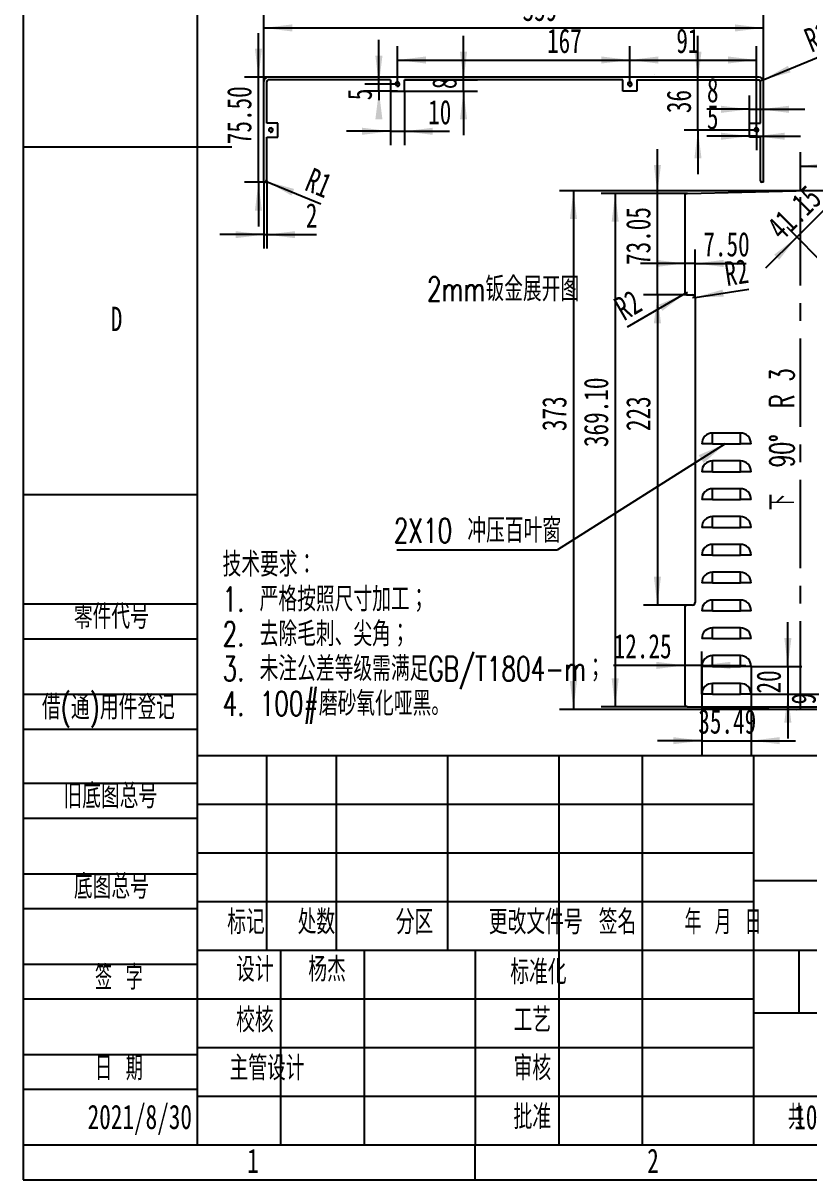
# Model space of a CAD drawing. Header units: millimetres. Extents: x 0 to 210, y 0 to 297.
# Drawn here: x 0 to 113, y 0 to 166.3 of the extents above; entities that cross this region are included whole.
import ezdxf

# ---------------------------------------------------------------- set-up
doc = ezdxf.new("R2010")
doc.units = ezdxf.units.MM
doc.linetypes.add('CENTERX2', pattern=[20.32, 12.7, -2.54, 2.54, -2.54])
doc.layers.add('图框', color=7, linetype='Continuous')
doc.layers.add('图纸格式', color=7, linetype='Continuous')
doc.styles.add('SLDTEXTSTYLE0', font='TXT', dxfattribs={"width": 0.7, "bigfont": 'bigfont'})
doc.styles.add('SLDTEXTSTYLE1', font='TXT', dxfattribs={"width": 0.62, "bigfont": 'bigfont'})
doc.styles.add('SLDTEXTSTYLE3', font='TXT', dxfattribs={"width": 0.6, "bigfont": 'bigfont'})
doc.styles.add('SLDTEXTSTYLE4', font='TXT', dxfattribs={"width": 0.633333, "bigfont": 'bigfont'})
doc.styles.add('SLDTEXTSTYLE5', font='TXT', dxfattribs={"width": 0.7})
doc.styles.add('SLDTEXTSTYLE8', font='TXT', dxfattribs={"width": 0.609091, "bigfont": 'bigfont'})
doc.dimstyles.new('SLDDIMSTYLE0', dxfattribs={"dimtxt": 3.5, "dimasz": 4.08, "dimexe": 0, "dimexo": 0.0625, "dimgap": 0.875, "dimtad": 2, "dimlfac": 5, "dimrnd": 1e-09, "dimzin": 12, "dimdsep": 46, "dimtxsty": 'SLDTEXTSTYLE5', "dimsah": 1, "dimcen": 0.09, "dimadec": 0, "dimazin": 3, "dimtfac": 1, "dimtofl": 0, "dimtmove": 0, "dimatfit": 3, "dimfxl": 0, "dimfrac": 2, "dimtolj": 1, "dimtzin": 12, "dimarcsym": 0})
doc.dimstyles.new('SLDDIMSTYLE1', dxfattribs={"dimtxt": 3.5, "dimasz": 4.08, "dimexe": 0, "dimexo": 0.0625, "dimgap": 0.875, "dimtad": 2, "dimlfac": 5, "dimrnd": 1e-09, "dimzin": 12, "dimdsep": 46, "dimtxsty": 'SLDTEXTSTYLE5', "dimsah": 1, "dimcen": 0.09, "dimadec": 0, "dimazin": 3, "dimtfac": 1, "dimtmove": 0, "dimatfit": 0, "dimfxl": 0, "dimfrac": 2, "dimtolj": 1, "dimtzin": 12, "dimarcsym": 0})
doc.dimstyles.new('SLDDIMSTYLE2', dxfattribs={"dimtxt": 0.18, "dimasz": 4.08, "dimexe": 0, "dimexo": 0.0625, "dimgap": 0, "dimtad": 0, "dimtih": 1, "dimtoh": 1, "dimdec": 0, "dimrnd": 1e-09, "dimzin": 0, "dimdsep": 46, "dimtxsty": 'Standard', "dimsah": 1, "dimcen": 0.09, "dimadec": 0, "dimazin": 0, "dimtfac": 4.08, "dimtdec": 0, "dimtofl": 0, "dimtmove": 0, "dimatfit": 3, "dimfxl": 0, "dimfrac": 2, "dimtolj": 1, "dimtzin": 0, "dimarcsym": 0})
doc.dimstyles.new('SLDDIMSTYLE6', dxfattribs={"dimtxt": 3.5, "dimasz": 4.08, "dimexe": 0, "dimexo": 0.0625, "dimgap": 0.875, "dimtad": 2, "dimlfac": 5, "dimrnd": 1e-09, "dimzin": 4, "dimdsep": 46, "dimtxsty": 'SLDTEXTSTYLE5', "dimsah": 1, "dimcen": 0.09, "dimadec": 0, "dimazin": 1, "dimtfac": 1, "dimtofl": 0, "dimtmove": 0, "dimatfit": 3, "dimfxl": 0, "dimfrac": 2, "dimtolj": 1, "dimtzin": 12, "dimarcsym": 0})
doc.dimstyles.new('SLDDIMSTYLE7', dxfattribs={"dimtxt": 3.5, "dimasz": 4.08, "dimexe": 0, "dimexo": 0.0625, "dimgap": 0.875, "dimtad": 2, "dimlfac": 5, "dimrnd": 1e-09, "dimzin": 4, "dimdsep": 46, "dimtxsty": 'SLDTEXTSTYLE5', "dimsah": 1, "dimcen": 0.09, "dimadec": 0, "dimazin": 1, "dimtfac": 1, "dimtmove": 0, "dimatfit": 0, "dimfxl": 0, "dimfrac": 2, "dimtolj": 1, "dimtzin": 12, "dimarcsym": 0})
doc.dimstyles.new('SLDDIMSTYLE8', dxfattribs={"dimtxt": 3.5, "dimasz": 4.08, "dimexe": 0, "dimexo": 0.0625, "dimgap": 0.875, "dimtad": 2, "dimlfac": 5, "dimrnd": 1e-09, "dimzin": 12, "dimdsep": 46, "dimtxsty": 'SLDTEXTSTYLE5', "dimsah": 1, "dimcen": 0, "dimadec": 0, "dimazin": 3, "dimtfac": 1, "dimtofl": 0, "dimtmove": 0, "dimatfit": 3, "dimfxl": 0, "dimfrac": 2, "dimtolj": 1, "dimtzin": 12, "dimarcsym": 0})

# ---------------------------------------------------------------- blocks, each defined once
blk = doc.blocks.new('SW_NOTE_0')
at = {"layer": '图纸格式', "color": 0, "char_height": 3.5, "attachment_point": 1, "style": 'SLDTEXTSTYLE0'}
for s, insert in [('技术要求：', (0, 4.51)), ('1. 严格按照尺寸加工；', (0, -0.49)), ('2. 去除毛刺、尖角；', (0, -5.49)), ('3. 未注公差等级需满足GB/T1804-m；', (0, -10.49)), ('4. 100#磨砂氧化哑黑。', (0, -15.49))]:
    blk.add_mtext(s, dxfattribs=dict(at, insert=insert))
blk = doc.blocks.new('_D_26')
at = {"layer": '图纸格式'}
for p, q in [((117.04, 141.36), (121.53, 145.85)), ((121.54, 136.86), (115.63, 142.77)), ((117.04, 141.36), (111.22, 135.54)), ((115.72, 131.04), (109.81, 136.95)), ((111.22, 135.54), (106.73, 131.05))]:
    blk.add_line(p, q, dxfattribs=at)
for points in [[(117.04, 141.36), (120.28, 143.88), (119.57, 144.6)], [(111.22, 135.54), (107.98, 133.01), (108.7, 132.29)]]:
    blk.add_solid(points, dxfattribs=at)
at = {"layer": '图纸格式', "insert": (106.65, 137.35), "char_height": 3.5, "attachment_point": 1, "rotation": 45, "style": 'SLDTEXTSTYLE5'}
blk.add_mtext('41.15', dxfattribs=at)
blk = doc.blocks.new('_D_27')
at = {"layer": '图纸格式'}
for p, q in [((95.5, 141.82), (83.11, 141.82)), ((85.11, 141.82), (85.11, 68)), ((95.5, 68), (83.11, 68))]:
    blk.add_line(p, q, dxfattribs=at)
for points in [[(85.11, 141.82), (84.6, 137.74), (85.62, 137.74)], [(85.11, 68), (85.62, 72.08), (84.6, 72.08)]]:
    blk.add_solid(points, dxfattribs=at)
at = {"layer": '图纸格式', "insert": (80.6, 105.34), "char_height": 3.5, "attachment_point": 1, "rotation": 90, "style": 'SLDTEXTSTYLE5'}
blk.add_mtext('369.10', dxfattribs=at)
blk = doc.blocks.new('_D_28')
at = {"layer": '图纸格式'}
for p, q in [((111.11, 142.21), (77.11, 142.21)), ((79.11, 142.21), (79.11, 67.61)), ((111.11, 67.61), (77.11, 67.61))]:
    blk.add_line(p, q, dxfattribs=at)
for points in [[(79.11, 142.21), (78.6, 138.13), (79.62, 138.13)], [(79.11, 67.61), (79.62, 71.69), (78.6, 71.69)]]:
    blk.add_solid(points, dxfattribs=at)
at = {"layer": '图纸格式', "insert": (74.6, 107.64), "char_height": 3.5, "attachment_point": 1, "rotation": 90, "style": 'SLDTEXTSTYLE5'}
blk.add_mtext('373', dxfattribs=at)
blk = doc.blocks.new('_D_29')
at = {"layer": '图纸格式'}
for p, q in [((95.51, 127.21), (89.18, 127.21)), ((91.18, 127.21), (91.18, 82.61)), ((95.51, 82.61), (89.18, 82.61))]:
    blk.add_line(p, q, dxfattribs=at)
for points in [[(91.18, 127.21), (90.67, 123.13), (91.69, 123.13)], [(91.18, 82.61), (91.69, 86.69), (90.67, 86.69)]]:
    blk.add_solid(points, dxfattribs=at)
at = {"layer": '图纸格式', "insert": (86.67, 107.64), "char_height": 3.5, "attachment_point": 1, "rotation": 90, "style": 'SLDTEXTSTYLE5'}
blk.add_mtext('223', dxfattribs=at)
blk = doc.blocks.new('_D_30')
at = {"layer": '图纸格式'}
for p, q in [((96.61, 126.81), (96.61, 133.75)), ((95.11, 131.75), (88.76, 131.75)), ((96.61, 131.75), (95.11, 131.75)), ((96.61, 131.75), (103.92, 131.75))]:
    blk.add_line(p, q, dxfattribs=at)
for points in [[(95.11, 131.75), (91.03, 132.25), (91.03, 131.24)], [(96.61, 131.75), (100.69, 131.24), (100.69, 132.25)]]:
    blk.add_solid(points, dxfattribs=at)
at = {"layer": '图纸格式', "insert": (97.78, 136.26), "char_height": 3.5, "attachment_point": 1, "style": 'SLDTEXTSTYLE5'}
blk.add_mtext('7.50', dxfattribs=at)
blk = doc.blocks.new('_D_31')
at = {"layer": '图纸格式'}
for q in [(96.21, 126.81), (104.33, 128.05)]:
    blk.add_line((96.61, 126.87), q, dxfattribs=at)
blk.add_solid([(96.61, 126.87), (100.72, 126.98), (100.56, 127.99)], dxfattribs=at)
at = {"layer": '图纸格式', "insert": (100.63, 131.95), "char_height": 3.5, "attachment_point": 1, "rotation": 8.6839, "style": 'SLDTEXTSTYLE5'}
blk.add_mtext('R2', dxfattribs=at)
blk = doc.blocks.new('_D_32')
at = {"layer": '图纸格式'}
for q in [(86.83, 122.6), (95.51, 127.61)]:
    blk.add_line((95.16, 127.41), q, dxfattribs=at)
blk.add_solid([(95.16, 127.41), (91.38, 125.81), (91.88, 124.93)], dxfattribs=at)
at = {"layer": '图纸格式', "insert": (84.61, 126.45), "char_height": 3.5, "attachment_point": 1, "rotation": 30, "style": 'SLDTEXTSTYLE5'}
blk.add_mtext('R2', dxfattribs=at)
blk = doc.blocks.new('_D_33')
at = {"layer": '图纸格式'}
for p, q in [((91.18, 141.82), (91.18, 148.17)), ((95.5, 141.82), (89.18, 141.82)), ((91.18, 127.21), (91.18, 141.82)), ((95.51, 127.21), (89.18, 127.21)), ((91.18, 127.21), (91.18, 120.86))]:
    blk.add_line(p, q, dxfattribs=at)
for points in [[(91.18, 141.82), (91.69, 145.9), (90.67, 145.9)], [(91.18, 127.21), (90.67, 123.13), (91.69, 123.13)]]:
    blk.add_solid(points, dxfattribs=at)
at = {"layer": '图纸格式', "insert": (86.67, 131.52), "char_height": 3.5, "attachment_point": 1, "rotation": 90, "style": 'SLDTEXTSTYLE5'}
blk.add_mtext('73.05', dxfattribs=at)
blk = doc.blocks.new('_D_34')
at = {"layer": '图纸格式'}
for p, q in [((114.95, 69.8), (114.95, 76.15)), ((104.66, 69.8), (116.95, 69.8)), ((114.95, 69.8), (114.95, 68)), ((95.5, 68), (116.95, 68)), ((114.95, 68), (114.95, 61.65))]:
    blk.add_line(p, q, dxfattribs=at)
for points in [[(114.95, 69.8), (115.46, 73.88), (114.44, 73.88)], [(114.95, 68), (114.44, 63.92), (115.46, 63.92)]]:
    blk.add_solid(points, dxfattribs=at)
at = {"layer": '图纸格式', "insert": (110.44, 68.33), "char_height": 3.5, "attachment_point": 1, "rotation": 90, "style": 'SLDTEXTSTYLE5'}
blk.add_mtext('9', dxfattribs=at)
blk = doc.blocks.new('_D_35')
at = {"layer": '图纸格式'}
for p, q in [((109.93, 73.8), (109.93, 80.15)), ((104.66, 73.8), (111.93, 73.8)), ((109.93, 73.8), (109.93, 69.8)), ((104.66, 69.8), (111.93, 69.8)), ((109.93, 69.8), (109.93, 63.45))]:
    blk.add_line(p, q, dxfattribs=at)
for points in [[(109.93, 73.8), (110.44, 77.88), (109.42, 77.88)], [(109.93, 69.8), (109.42, 65.72), (110.44, 65.72)]]:
    blk.add_solid(points, dxfattribs=at)
at = {"layer": '图纸格式', "insert": (105.42, 69.91), "char_height": 3.5, "attachment_point": 1, "rotation": 90, "style": 'SLDTEXTSTYLE5'}
blk.add_mtext('20', dxfattribs=at)
blk = doc.blocks.new('_D_36')
at = {"layer": '图纸格式'}
for p, q in [((97.56, 73.8), (97.56, 61.12)), ((104.66, 73.8), (104.66, 61.12)), ((97.56, 63.12), (91.21, 63.12)), ((97.56, 63.12), (104.66, 63.12)), ((104.66, 63.12), (111.01, 63.12))]:
    blk.add_line(p, q, dxfattribs=at)
for points in [[(97.56, 63.12), (93.48, 63.63), (93.48, 62.62)], [(104.66, 63.12), (108.74, 62.62), (108.74, 63.63)]]:
    blk.add_solid(points, dxfattribs=at)
at = {"layer": '图纸格式', "insert": (97.05, 67.64), "char_height": 3.5, "attachment_point": 1, "style": 'SLDTEXTSTYLE5'}
blk.add_mtext('35.49', dxfattribs=at)
blk = doc.blocks.new('_D_37')
at = {"layer": '图纸格式'}
for p, q in [((97.56, 69.8), (97.56, 75.95)), ((95.11, 73.95), (84.89, 73.95)), ((97.56, 73.95), (95.11, 73.95)), ((97.56, 73.95), (103.91, 73.95))]:
    blk.add_line(p, q, dxfattribs=at)
for points in [[(95.11, 73.95), (91.03, 74.46), (91.03, 73.44)], [(97.56, 73.95), (101.64, 73.44), (101.64, 74.46)]]:
    blk.add_solid(points, dxfattribs=at)
at = {"layer": '图纸格式', "insert": (84.89, 78.46), "char_height": 3.5, "attachment_point": 1, "style": 'SLDTEXTSTYLE5'}
blk.add_mtext('12.25', dxfattribs=at)
blk = doc.blocks.new('_D_38')
at = {"layer": '图纸格式'}
for p, q in [((111.74, 142.21), (111.74, 147.74)), ((183.6, 142.21), (183.6, 147.74)), ((111.74, 145.74), (183.6, 145.74))]:
    blk.add_line(p, q, dxfattribs=at)
for points in [[(111.74, 145.74), (115.82, 145.23), (115.82, 146.25)], [(183.6, 145.74), (179.52, 146.25), (179.52, 145.23)]]:
    blk.add_solid(points, dxfattribs=at)
at = {"layer": '图纸格式', "insert": (149.53, 150.25), "char_height": 3.5, "attachment_point": 1, "style": 'SLDTEXTSTYLE5'}
blk.add_mtext('359.29', dxfattribs=at)
blk = doc.blocks.new('SW_NOTE_0_5')
at = {"layer": '图纸格式', "color": 0}
blk.add_line((-23.09, 0), (0, 0), dxfattribs=at)
at = {"layer": '图纸格式', "color": 0, "insert": (-23.54, 4.51), "char_height": 3.5, "attachment_point": 1, "style": 'SLDTEXTSTYLE0'}
blk.add_mtext('2X10 冲压百叶窗', dxfattribs=at)
blk = doc.blocks.new('_D_39')
at = {"layer": '图纸格式'}
for p, q in [((34.61, 157.93), (34.61, 167.61)), ((106.41, 157.93), (106.41, 167.61)), ((34.61, 165.61), (106.41, 165.61))]:
    blk.add_line(p, q, dxfattribs=at)
for points in [[(34.61, 165.61), (38.69, 165.1), (38.69, 166.12)], [(106.41, 165.61), (102.33, 166.12), (102.33, 165.1)]]:
    blk.add_solid(points, dxfattribs=at)
at = {"layer": '图纸格式', "insert": (71.8, 170.12), "char_height": 3.5, "attachment_point": 1, "style": 'SLDTEXTSTYLE5'}
blk.add_mtext('359', dxfattribs=at)
blk = doc.blocks.new('_D_40')
at = {"layer": '图纸格式'}
for p, q in [((33.82, 158.53), (33.82, 164.88)), ((35.21, 158.53), (31.82, 158.53)), ((33.82, 143.43), (33.82, 158.53)), ((34.61, 143.43), (31.82, 143.43)), ((33.82, 143.43), (33.82, 137.08))]:
    blk.add_line(p, q, dxfattribs=at)
for points in [[(33.82, 158.53), (34.33, 162.61), (33.32, 162.61)], [(33.82, 143.43), (33.32, 139.35), (34.33, 139.35)]]:
    blk.add_solid(points, dxfattribs=at)
at = {"layer": '图纸格式', "insert": (29.31, 148.89), "char_height": 3.5, "attachment_point": 1, "rotation": 90, "style": 'SLDTEXTSTYLE5'}
blk.add_mtext('75.50', dxfattribs=at)
blk = doc.blocks.new('_D_41')
at = {"layer": '图纸格式'}
for p, q in [((34.61, 143.43), (34.61, 133.89)), ((35.01, 143.63), (35.01, 133.89)), ((34.61, 135.89), (28.26, 135.89)), ((34.61, 135.89), (35.01, 135.89)), ((35.01, 135.89), (42.18, 135.89))]:
    blk.add_line(p, q, dxfattribs=at)
for points in [[(34.61, 135.89), (30.53, 136.39), (30.53, 135.38)], [(35.01, 135.89), (39.09, 135.38), (39.09, 136.39)]]:
    blk.add_solid(points, dxfattribs=at)
at = {"layer": '图纸格式', "insert": (40.64, 140.4), "char_height": 3.5, "attachment_point": 1, "style": 'SLDTEXTSTYLE5'}
blk.add_mtext('2', dxfattribs=at)
blk = doc.blocks.new('_D_42')
at = {"layer": '图纸格式'}
for q in [(34.81, 143.63), (42.77, 140.33)]:
    blk.add_line((34.99, 143.55), q, dxfattribs=at)
blk.add_solid([(34.99, 143.55), (38.57, 141.52), (38.96, 142.46)], dxfattribs=at)
at = {"layer": '图纸格式', "insert": (41.63, 145.6), "char_height": 3.5, "attachment_point": 1, "rotation": 337.5402, "style": 'SLDTEXTSTYLE5'}
blk.add_mtext('R1', dxfattribs=at)
blk = doc.blocks.new('_D_43')
at = {"layer": '图纸格式'}
for p, q in [((63.31, 158.13), (63.31, 164.48)), ((54.81, 158.13), (65.31, 158.13)), ((63.31, 156.53), (63.31, 158.13)), ((54.81, 156.53), (65.31, 156.53)), ((63.31, 156.53), (63.31, 150.18))]:
    blk.add_line(p, q, dxfattribs=at)
for points in [[(63.31, 158.13), (63.82, 162.21), (62.8, 162.21)], [(63.31, 156.53), (62.8, 152.45), (63.82, 152.45)]]:
    blk.add_solid(points, dxfattribs=at)
at = {"layer": '图纸格式', "insert": (58.8, 156.82), "char_height": 3.5, "attachment_point": 1, "rotation": 90, "style": 'SLDTEXTSTYLE5'}
blk.add_mtext('8', dxfattribs=at)
blk = doc.blocks.new('_D_44')
at = {"layer": '图纸格式'}
for p, q in [((51.14, 157.53), (51.14, 163.88)), ((53.81, 157.53), (49.14, 157.53)), ((53.81, 156.53), (49.14, 156.53)), ((51.14, 156.53), (51.14, 157.53)), ((51.14, 156.53), (51.14, 155.21))]:
    blk.add_line(p, q, dxfattribs=at)
for points in [[(51.14, 157.53), (51.65, 161.61), (50.63, 161.61)], [(51.14, 156.53), (50.63, 152.45), (51.65, 152.45)]]:
    blk.add_solid(points, dxfattribs=at)
at = {"layer": '图纸格式', "insert": (46.63, 155.21), "char_height": 3.5, "attachment_point": 1, "rotation": 90, "style": 'SLDTEXTSTYLE5'}
blk.add_mtext('5', dxfattribs=at)
blk = doc.blocks.new('_D_45')
at = {"layer": '图纸格式'}
for p, q in [((52.81, 156.53), (52.81, 148.75)), ((54.81, 156.53), (54.81, 148.75)), ((52.81, 150.75), (46.46, 150.75)), ((52.81, 150.75), (54.81, 150.75)), ((54.81, 150.75), (61.3, 150.75))]:
    blk.add_line(p, q, dxfattribs=at)
for points in [[(52.81, 150.75), (48.73, 151.26), (48.73, 150.24)], [(54.81, 150.75), (58.89, 150.24), (58.89, 151.26)]]:
    blk.add_solid(points, dxfattribs=at)
at = {"layer": '图纸格式', "insert": (58.22, 155.26), "char_height": 3.5, "attachment_point": 1, "style": 'SLDTEXTSTYLE5'}
blk.add_mtext('10', dxfattribs=at)
blk = doc.blocks.new('_D_46')
at = {"layer": '图纸格式'}
for p, q in [((53.81, 157.53), (53.81, 163)), ((87.21, 157.53), (87.21, 163)), ((53.81, 161), (87.21, 161))]:
    blk.add_line(p, q, dxfattribs=at)
for points in [[(53.81, 161), (57.89, 160.49), (57.89, 161.51)], [(87.21, 161), (83.13, 161.51), (83.13, 160.49)]]:
    blk.add_solid(points, dxfattribs=at)
at = {"layer": '图纸格式', "insert": (75.31, 165.51), "char_height": 3.5, "attachment_point": 1, "style": 'SLDTEXTSTYLE5'}
blk.add_mtext('167', dxfattribs=at)
blk = doc.blocks.new('_D_47')
at = {"layer": '图纸格式'}
for p, q in [((104.41, 151.93), (104.41, 155.91)), ((106.01, 151.93), (106.01, 155.91)), ((104.41, 153.91), (98.3, 153.91)), ((104.41, 153.91), (106.01, 153.91)), ((106.01, 153.91), (112.36, 153.91))]:
    blk.add_line(p, q, dxfattribs=at)
for points in [[(104.41, 153.91), (100.33, 154.42), (100.33, 153.4)], [(106.01, 153.91), (110.09, 153.4), (110.09, 154.42)]]:
    blk.add_solid(points, dxfattribs=at)
at = {"layer": '图纸格式', "insert": (98.3, 158.42), "char_height": 3.5, "attachment_point": 1, "style": 'SLDTEXTSTYLE5'}
blk.add_mtext('8', dxfattribs=at)
blk = doc.blocks.new('_D_48')
at = {"layer": '图纸格式'}
for p, q in [((104.41, 151.93), (104.41, 152.04)), ((104.41, 150.04), (98.3, 150.04)), ((105.41, 150.04), (104.41, 150.04)), ((105.41, 150.93), (105.41, 148.04)), ((105.41, 150.04), (111.76, 150.04))]:
    blk.add_line(p, q, dxfattribs=at)
for points in [[(104.41, 150.04), (100.33, 150.55), (100.33, 149.53)], [(105.41, 150.04), (109.49, 149.53), (109.49, 150.55)]]:
    blk.add_solid(points, dxfattribs=at)
at = {"layer": '图纸格式', "insert": (98.3, 154.55), "char_height": 3.5, "attachment_point": 1, "style": 'SLDTEXTSTYLE5'}
blk.add_mtext('5', dxfattribs=at)
blk = doc.blocks.new('_D_49')
at = {"layer": '图纸格式'}
for p, q in [((87.21, 157.53), (87.21, 163)), ((105.41, 150.93), (105.41, 163)), ((87.21, 161), (105.41, 161))]:
    blk.add_line(p, q, dxfattribs=at)
for points in [[(87.21, 161), (91.29, 160.49), (91.29, 161.51)], [(105.41, 161), (101.33, 161.51), (101.33, 160.49)]]:
    blk.add_solid(points, dxfattribs=at)
at = {"layer": '图纸格式', "insert": (93.9, 165.51), "char_height": 3.5, "attachment_point": 1, "style": 'SLDTEXTSTYLE5'}
blk.add_mtext('91', dxfattribs=at)
blk = doc.blocks.new('_D_50')
at = {"layer": '图纸格式'}
for p, q in [((97.01, 158.13), (97.01, 164.48)), ((97.01, 150.93), (97.01, 158.13)), ((105.41, 150.93), (95.01, 150.93)), ((97.01, 150.93), (97.01, 144.58))]:
    blk.add_line(p, q, dxfattribs=at)
for points in [[(97.01, 158.13), (97.52, 162.21), (96.5, 162.21)], [(97.01, 150.93), (96.5, 146.85), (97.52, 146.85)]]:
    blk.add_solid(points, dxfattribs=at)
at = {"layer": '图纸格式', "insert": (92.5, 153.36), "char_height": 3.5, "attachment_point": 1, "rotation": 90, "style": 'SLDTEXTSTYLE5'}
blk.add_mtext('36', dxfattribs=at)
blk = doc.blocks.new('_D_51')
at = {"layer": '图纸格式'}
for q in [(116.51, 162.3), (105.81, 157.93)]:
    blk.add_line((106.36, 158.15), q, dxfattribs=at)
blk.add_solid([(106.36, 158.15), (110.33, 159.23), (109.95, 160.17)], dxfattribs=at)
at = {"layer": '图纸格式', "insert": (111.98, 165.27), "char_height": 3.5, "attachment_point": 1, "rotation": 22.2157, "style": 'SLDTEXTSTYLE5'}
blk.add_mtext('R3', dxfattribs=at)

msp = doc.modelspace()

# ---------------------------------------------------------------- linework, layer by layer
at = {"color": 250, "linetype": 'Continuous', "lineweight": 25, "true_color": 0x191924}
for p, q in [((105.80793144, 158.52648401), (35.20751082, 158.52648401)), ((52.80772113, 158.12648401), (35.20751082, 158.12648401)), ((52.80772113, 158.12648401), (52.80772113, 156.52648401)), ((86.20772113, 158.12648401), (54.80772113, 158.12648401)), ((54.80772113, 156.52648401), (54.80772113, 158.12648401)), ((86.20772113, 156.52648401), (86.20772113, 158.12648401)), ((88.20772113, 158.12648401), (88.20772113, 156.52648401)), ((88.20772113, 158.12648401), (105.80793144, 158.12648401)), ((90.69022303, 158.92648401), (90.69022303, 158.93898401)), ((34.60751082, 143.42648401), (34.60751082, 157.92648401)), ((35.00751082, 151.92648401), (35.00751082, 157.92648401)), ((52.80772113, 156.52648401), (54.80772113, 156.52648401)), ((88.20772113, 156.52648401), (86.20772113, 156.52648401)), ((106.00793144, 151.92648401), (106.00793144, 157.92648401)), ((106.40793144, 143.42648401), (106.40793144, 157.92648401)), ((36.60751082, 151.92648401), (35.00751082, 151.92648401)), ((36.60751082, 149.92648401), (36.60751082, 151.92648401)), ((104.40793144, 149.92648401), (104.40793144, 151.92648401)), ((104.40793144, 151.92648401), (106.00793144, 151.92648401)), ((35.00751082, 149.92309881), (36.60751082, 149.92648401)), ((35.00751082, 143.62648401), (35.00751082, 149.92309881)), ((106.00793144, 149.92648401), (104.40793144, 149.92648401)), ((106.00793144, 143.62648401), (106.00793144, 149.92648401)), ((34.60751082, 143.42648401), (34.80751082, 143.42648401)), ((106.40793144, 143.42648401), (106.20793144, 143.42648401))]:
    msp.add_line(p, q, dxfattribs=at)
at = {"color": 7, "linetype": 'Continuous', "lineweight": 25}
for p, q in [((95.10997886, 141.42002595), (95.10997886, 127.61015093)), ((95.49998198, 141.819901), (111.10997886, 142.21015093)), ((184.22367359, 142.21015093), (111.10997886, 142.21015093)), ((95.50997886, 127.21015093), (96.20997886, 127.21015093)), ((96.60997886, 126.81015093), (96.60997886, 83.01015093)), ((99.10997886, 105.80027591), (99.10997886, 107.34946925)), ((103.10997886, 107.34946925), (99.10997886, 107.34946925)), ((103.10997886, 105.80027591), (103.10997886, 107.34946925)), ((99.10997886, 105.80027591), (97.56078552, 105.80027591)), ((99.10997886, 105.80027591), (103.10997886, 105.80027591)), ((104.65917219, 105.80027591), (103.10997886, 105.80027591)), ((99.10997886, 101.80027591), (99.10997886, 103.34946925)), ((103.10997886, 103.34946925), (99.10997886, 103.34946925)), ((103.10997886, 101.80027591), (103.10997886, 103.34946925)), ((99.10997886, 101.80027591), (97.56078552, 101.80027591)), ((99.10997886, 101.80027591), (103.10997886, 101.80027591)), ((104.65917219, 101.80027591), (103.10997886, 101.80027591)), ((99.10997886, 97.80027591), (99.10997886, 99.34946925)), ((103.10997886, 99.34946925), (99.10997886, 99.34946925)), ((103.10997886, 97.80027591), (103.10997886, 99.34946925)), ((99.10997886, 97.80027591), (97.56078552, 97.80027591)), ((99.10997886, 97.80027591), (103.10997886, 97.80027591)), ((104.65917219, 97.80027591), (103.10997886, 97.80027591)), ((99.10997886, 93.80027591), (99.10997886, 95.34946925)), ((103.10997886, 95.34946925), (99.10997886, 95.34946925)), ((103.10997886, 93.80027591), (103.10997886, 95.34946925)), ((99.10997886, 93.80027591), (97.56078552, 93.80027591)), ((99.10997886, 93.80027591), (103.10997886, 93.80027591)), ((104.65917219, 93.80027591), (103.10997886, 93.80027591)), ((99.10997886, 89.80027591), (99.10997886, 91.34946925)), ((103.10997886, 91.34946925), (99.10997886, 91.34946925)), ((103.10997886, 89.80027591), (103.10997886, 91.34946925)), ((99.10997886, 89.80027591), (97.56078552, 89.80027591)), ((99.10997886, 89.80027591), (103.10997886, 89.80027591)), ((104.65917219, 89.80027591), (103.10997886, 89.80027591)), ((99.10997886, 85.80027591), (99.10997886, 87.34946925)), ((103.10997886, 87.34946925), (99.10997886, 87.34946925)), ((103.10997886, 85.80027591), (103.10997886, 87.34946925)), ((99.10997886, 85.80027591), (97.56078552, 85.80027591)), ((99.10997886, 85.80027591), (103.10997886, 85.80027591)), ((104.65917219, 85.80027591), (103.10997886, 85.80027591)), ((99.10997886, 81.80027591), (99.10997886, 83.34946925)), ((103.10997886, 83.34946925), (99.10997886, 83.34946925)), ((103.10997886, 81.80027591), (103.10997886, 83.34946925)), ((95.10997886, 82.21015093), (95.10997886, 68.40027591)), ((96.20997886, 82.61015093), (95.50997886, 82.61015093)), ((99.10997886, 81.80027591), (97.56078552, 81.80027591)), ((99.10997886, 81.80027591), (103.10997886, 81.80027591)), ((104.65917219, 81.80027591), (103.10997886, 81.80027591)), ((99.10997886, 77.80027591), (99.10997886, 79.34946925)), ((103.10997886, 79.34946925), (99.10997886, 79.34946925)), ((103.10997886, 77.80027591), (103.10997886, 79.34946925)), ((99.10997886, 77.80027591), (97.56078552, 77.80027591)), ((99.10997886, 77.80027591), (103.10997886, 77.80027591)), ((104.65917219, 77.80027591), (103.10997886, 77.80027591)), ((99.10997886, 73.80027591), (99.10997886, 75.34946925)), ((103.10997886, 75.34946925), (99.10997886, 75.34946925)), ((103.10997886, 73.80027591), (103.10997886, 75.34946925)), ((99.10997886, 73.80027591), (97.56078552, 73.80027591)), ((99.10997886, 73.80027591), (103.10997886, 73.80027591)), ((104.65917219, 73.80027591), (103.10997886, 73.80027591)), ((99.10997886, 69.80027591), (99.10997886, 71.34946925)), ((103.10997886, 71.34946925), (99.10997886, 71.34946925)), ((103.10997886, 69.80027591), (103.10997886, 71.34946925)), ((99.10997886, 69.80027591), (97.56078552, 69.80027591)), ((99.10997886, 69.80027591), (103.10997886, 69.80027591)), ((104.65917219, 69.80027591), (103.10997886, 69.80027591)), ((95.49998198, 68.00040085), (111.10997886, 67.61015093)), ((184.22367359, 67.61015093), (111.10997886, 67.61015093))]:
    msp.add_line(p, q, dxfattribs=at)
at = {"color": 7, "linetype": 'CENTERX2'}
msp.add_line((111.73829739, 67.61015093), (111.73829739, 142.21015093), dxfattribs=at)
at = {"color": 250, "linetype": 'Continuous', "lineweight": 25, "true_color": 0x191924}
for centre in [(53.80772113, 157.52648401), (87.20772113, 157.52648401), (35.60751082, 150.92648401), (105.40793144, 150.92648401)]:
    msp.add_circle(centre, 0.25, dxfattribs=at)
for centre, radius, start, end in [((35.20751082, 157.92648401), 0.6, 90, 180), ((35.20751082, 157.92648401), 0.2, 90, 180), ((105.80793144, 157.92648401), 0.6, 360, 90), ((105.80793144, 157.92648401), 0.2, 360, 90), ((34.80751082, 143.62648401), 0.2, 270, 0), ((106.20793144, 143.62648401), 0.2, 180, 270)]:
    msp.add_arc(centre, radius, start, end, dxfattribs=at)
at = {"color": 250, "linetype": 'Continuous', "lineweight": 18, "true_color": 0x191924}
for centre in [(53.80772113, 157.52648401), (53.80772113, 157.52648401), (87.20772113, 157.52648401), (87.20772113, 157.52648401), (35.60751082, 150.92648401), (35.60751082, 150.92648401), (105.40793144, 150.92648401), (105.40793144, 150.92648401)]:
    msp.add_arc(centre, 0.35, 255, 195, dxfattribs=at)
at = {"color": 7, "linetype": 'Continuous', "lineweight": 25}
for centre, radius, start, end in [((95.50997886, 141.42002595), 0.4, 91.4320961842, 180), ((95.50997886, 127.61015093), 0.4, 180, 270), ((96.20997886, 126.81015093), 0.4, 0, 90), ((99.10997886, 105.80027591), 1.54919334, 90, 180), ((103.10997886, 105.80027591), 1.54919334, 0, 90), ((99.10997886, 101.80027591), 1.54919334, 90, 180), ((103.10997886, 101.80027591), 1.54919334, 0, 90), ((99.10997886, 97.80027591), 1.54919334, 90, 180), ((103.10997886, 97.80027591), 1.54919334, 0, 90), ((99.10997886, 93.80027591), 1.54919334, 90, 180), ((103.10997886, 93.80027591), 1.54919334, 0, 90), ((99.10997886, 89.80027591), 1.54919334, 90, 180), ((103.10997886, 89.80027591), 1.54919334, 0, 90), ((99.10997886, 85.80027591), 1.54919334, 90, 180), ((103.10997886, 85.80027591), 1.54919334, 0, 90), ((99.10997886, 81.80027591), 1.54919334, 90, 180), ((103.10997886, 81.80027591), 1.54919334, 0, 90), ((95.50997886, 82.21015093), 0.4, 90, 180), ((96.20997886, 83.01015093), 0.4, 270, 0), ((99.10997886, 77.80027591), 1.54919334, 90, 180), ((103.10997886, 77.80027591), 1.54919334, 0, 90), ((99.10997886, 73.80027591), 1.54919334, 90, 180), ((103.10997886, 73.80027591), 1.54919334, 0, 90), ((99.10997886, 69.80027591), 1.54919334, 90, 180), ((103.10997886, 69.80027591), 1.54919334, 0, 90), ((95.50997886, 68.40027591), 0.4, 180, 268.5679038158)]:
    msp.add_arc(centre, radius, start, end, dxfattribs=at)
at = {"layer": '图框'}
for p, q in [((0, 297), (0, 0)), ((0, 98.5), (25, 98.5)), ((0, 82.79059372), (25, 82.79059372)), ((0, 77.79059372), (25, 77.79059372)), ((0, 69.79059372), (25, 69.79059372)), ((0, 64.79059372), (25, 64.79059372)), ((25.01325671, 61.0216466), (24.99810284, 5.02164865)), ((0, 57), (25, 57)), ((25, 54), (105, 54)), ((0, 52), (25, 52)), ((25, 47), (105, 47)), ((0, 44), (25, 44)), ((0, 39), (25, 39)), ((111.5, 33), (111.5, 24)), ((0, 31), (25, 31)), ((0, 26), (25, 26)), ((0, 18), (25, 18)), ((0, 13), (25, 13)), ((-0.00189625, 5.02841377), (24.99810284, 5.02164865)), ((64.99999231, -0.02841395), (64.99999231, 4.97158605)), ((-0.00000769, -0.02841395), (209.99999231, -0.02841395))]:
    msp.add_line(p, q, dxfattribs=at)
at = {"layer": '图框', "lineweight": 25}
for p, q in [((25, 292), (25, 5)), ((0, 148.5), (30, 148.5)), ((25, 61), (205, 61)), ((35, 61), (35, 33)), ((45, 61), (45, 33)), ((61, 61), (61, 33)), ((77, 61), (77, 5)), ((89, 61), (89, 5)), ((105, 61), (105, 4.99999974)), ((105, 43), (205, 43)), ((25, 40), (105, 40)), ((25, 33), (105, 33)), ((37, 33), (37, 5)), ((49, 33), (49, 5)), ((64.99999231, 32.97158605), (64.99999231, 4.97158605)), ((105.01329698, 32.98682811), (153.6900128, 32.98682811)), ((25, 26), (105, 26)), ((105, 24), (205, 24)), ((25, 19), (105, 19)), ((24.99999707, 12.02164839), (105, 12.02164839)), ((105, 12.02164839), (205, 12.04870888)), ((24.99810284, 5.02164865), (205, 4.97293926))]:
    msp.add_line(p, q, dxfattribs=at)

# ---------------------------------------------------------------- block references
at = {"layer": '图纸格式'}
for name, p in [('SW_NOTE_0_5', (76.81889085, 90.57945053)), ('SW_NOTE_0', (28.66580176, 85.70586143))]:
    msp.add_blockref(name, p, dxfattribs=at)

# ---------------------------------------------------------------- texts
at = {"color": 7, "linetype": 'Continuous', "lineweight": 0, "insert": (107.32811364, 106.43897034), "char_height": 3.5, "attachment_point": 2, "rotation": 90, "style": 'SLDTEXTSTYLE8'}
msp.add_mtext('下  90°  R 3', dxfattribs=at)
at = {"layer": '图框', "char_height": 3.5}
for s, insert, attachment_point, style in [('D', (13.42968752, 125.52069777), 2, 'SLDTEXTSTYLE5'), ('零件代号', (7.29211667, 82.70329204), 1, 'SLDTEXTSTYLE0'), ('借(通)用件登记', (2.70461632, 69.67773255), 1, 'SLDTEXTSTYLE0'), ('旧底图总号', (5.79211643, 56.90530001), 1, 'SLDTEXTSTYLE0'), ('底图总号', (7.29211667, 43.88526413), 1, 'SLDTEXTSTYLE0'), ('标记', (32.04010752, 38.78855981), 2, 'SLDTEXTSTYLE0'), ('处数', (42.16063697, 38.78855981), 2, 'SLDTEXTSTYLE0'), ('分区', (56.25990084, 38.78855981), 2, 'SLDTEXTSTYLE0'), ('更改文件号', (73.68047433, 38.78855981), 2, 'SLDTEXTSTYLE0'), ('签名', (85.44110771, 38.78855981), 2, 'SLDTEXTSTYLE0'), ('年 月 日', (100.61729645, 38.78855981), 2, 'SLDTEXTSTYLE1'), ('设计', (33.31082705, 31.97276116), 2, 'SLDTEXTSTYLE0'), ('杨杰', (43.69188705, 31.97276145), 2, 'SLDTEXTSTYLE0'), ('标准化', (74.07404119, 31.59203863), 2, 'SLDTEXTSTYLE0'), ('签 字', (13.76749305, 30.80699396), 2, 'SLDTEXTSTYLE4'), ('校核', (33.31082705, 24.70216765), 2, 'SLDTEXTSTYLE0'), ('工艺', (73.19661051, 24.70216765), 2, 'SLDTEXTSTYLE0'), ('日 期', (13.76749305, 17.7869982), 2, 'SLDTEXTSTYLE4'), ('主管设计', (35.06082713, 17.78791054), 2, 'SLDTEXTSTYLE0'), ('审核', (73.19661051, 17.79738322), 2, 'SLDTEXTSTYLE0'), ('2021/8/30', (16.76850515, 10.77839845), 2, 'SLDTEXTSTYLE5'), ('批准', (73.19904103, 10.77839816), 2, 'SLDTEXTSTYLE0'), ('共  张', (114.13669954, 10.74831967), 2, 'SLDTEXTSTYLE3'), ('10', (110.84850132, 10.74831996), 1, 'SLDTEXTSTYLE5'), ('1', (33.04444444, 4.46096062), 2, 'SLDTEXTSTYLE5'), ('2', (90.54444444, 4.46096062), 2, 'SLDTEXTSTYLE5')]:
    msp.add_mtext(s, dxfattribs=dict(at, insert=insert, attachment_point=attachment_point, style=style))
at = {"layer": '图纸格式', "insert": (58.05365689, 129.80887608), "char_height": 3.5, "attachment_point": 1, "style": 'SLDTEXTSTYLE0'}
msp.add_mtext('2mm钣金展开图', dxfattribs=at)

# ---------------------------------------------------------------- dimensions: what is measured, and where the dimension line sits
at = {"layer": '图纸格式'}
for base, p1, p2, dimstyle, picture, middle in [((106.40793144, 165.61267501), (34.60751082, 157.92648401), (106.40793144, 157.92648401), 'SLDDIMSTYLE0', '_D_39', (74.09785445, 165.61267501)), ((87.20772113, 161.0011368), (53.80772113, 157.52648401), (87.20772113, 157.52648401), 'SLDDIMSTYLE0', '_D_46', (77.6084814, 161.0011368)), ((105.40793144, 161.0011368), (87.20772113, 157.52648401), (105.40793144, 150.92648401), 'SLDDIMSTYLE1', '_D_49', (95.43745287, 161.0011368)), ((106.00793144, 153.91251106), (104.40793144, 151.92648401), (106.00793144, 151.92648401), 'SLDDIMSTYLE1', '_D_47', (99.06588595, 153.91251106)), ((54.80772113, 150.75013671), (52.80772113, 156.52648401), (54.80772113, 156.52648401), 'SLDDIMSTYLE1', '_D_45', (59.76009181, 150.75013671)), ((104.40793144, 150.04071333), (105.40793144, 150.92648401), (104.40793144, 149.92648401), 'SLDDIMSTYLE1', '_D_48', (99.06588595, 150.04071333)), ((35.00751082, 135.88606787), (34.60751082, 143.42648401), (35.00751082, 143.62648401), 'SLDDIMSTYLE1', '_D_41', (41.406976, 135.88606787)), ((95.10997886, 131.74550163), (96.60997886, 126.81015093), (95.10997886, 127.61015093), 'SLDDIMSTYLE7', '_D_30', (100.84925129, 131.74550163))]:
    dim = msp.add_linear_dim(base=base, p1=p1, p2=p2, dimstyle=dimstyle, dxfattribs=at)
    dim.commit()
    dim.dimension.update_dxf_attribs({"geometry": picture, "text_midpoint": middle, "dimtype": 160})
for center, mpoint, picture, middle in [((105.80793144, 157.92648401), (106.36339182, 158.15334027), '_D_51', (115.29290227, 161.8002587)), ((34.80751082, 143.62648401), (34.99234041, 143.55007705), '_D_42', (41.62857431, 140.80672958)), ((96.20997886, 126.81015093), (96.60539337, 126.87054434), '_D_31', (103.12475973, 127.86628455)), ((95.50997886, 127.61015093), (95.16356869, 127.41015093), '_D_32', (87.93824237, 123.23861105))]:
    dim = msp.add_radius_dim(center=center, mpoint=mpoint, dimstyle='SLDDIMSTYLE8', dxfattribs=at)
    dim.commit()
    dim.dimension.update_dxf_attribs({"geometry": picture, "text_midpoint": middle, "dimtype": 164})
for base, p1, p2, angle, dimstyle, picture, middle in [((33.8230917, 158.52648401), (34.60751082, 143.42648401), (35.20751082, 158.52648401), 90, 'SLDDIMSTYLE7', '_D_40', (33.8230917, 152.72607757)), ((51.13981423, 157.52648401), (53.80772113, 156.52648401), (53.80772113, 157.52648401), 90, 'SLDDIMSTYLE1', '_D_44', (51.13981423, 155.97503654)), ((63.31153655, 158.12648401), (54.80772113, 156.52648401), (54.80772113, 158.12648401), 90, 'SLDDIMSTYLE1', '_D_43', (63.31153655, 157.5827138)), ((97.00762343, 158.12648401), (105.40793144, 150.92648401), (88.20772113, 158.12648401), 90, 'SLDDIMSTYLE1', '_D_50', (97.00762343, 154.89030574)), ((183.59535506, 145.73874387), (111.73829739, 142.21015093), (183.59535506, 142.21015093), 0, 'SLDDIMSTYLE0', '_D_38', (154.13306841, 145.73874387)), ((91.17751934, 141.819901), (95.50997886, 127.21015093), (95.49998198, 141.819901), 90, 'SLDDIMSTYLE1', '_D_33', (91.17751934, 135.35816451)), ((111.22132367, 135.53665782), (121.53923959, 136.85715383), (115.72003363, 131.03794786), 45, 'SLDDIMSTYLE1', '_D_26', (112.55689749, 136.87223164)), ((79.10997886, 67.61015093), (111.10997886, 142.21015093), (111.10997886, 67.61015093), 90, 'SLDDIMSTYLE0', '_D_28', (79.10997886, 109.9441786)), ((85.10997886, 68.00040085), (95.49998198, 141.819901), (95.49998198, 68.00040085), 90, 'SLDDIMSTYLE6', '_D_27', (85.10997886, 109.9441786)), ((91.17751934, 82.61015093), (95.50997886, 127.21015093), (95.50997886, 82.61015093), 90, 'SLDDIMSTYLE0', '_D_29', (91.17751934, 109.9441786)), ((109.93024648, 69.80027591), (104.65917219, 73.80027591), (104.65917219, 69.80027591), 90, 'SLDDIMSTYLE1', '_D_35', (109.93024648, 71.44116072)), ((95.10997886, 73.94851219), (97.56078552, 69.80027591), (95.10997886, 68.40027591), 0, 'SLDDIMSTYLE1', '_D_37', (88.72364691, 73.94851219)), ((114.95158475, 68.00040085), (104.65917219, 69.80027591), (95.49998198, 68.00040085), 90, 'SLDDIMSTYLE1', '_D_34', (114.95158475, 69.09786953)), ((104.65917219, 63.12365282), (97.56078552, 73.80027591), (104.65917219, 73.80027591), 0, 'SLDDIMSTYLE1', '_D_36', (100.88349973, 63.12365282))]:
    dim = msp.add_linear_dim(base=base, p1=p1, p2=p2, angle=angle, dimstyle=dimstyle, dxfattribs=at)
    dim.commit()
    dim.dimension.update_dxf_attribs({"geometry": picture, "text_midpoint": middle, "dimtype": 160})

# ---------------------------------------------------------------- leaders
msp.add_leader([(100.92077071, 105.80027591), (76.81889085, 90.57945053)], dimstyle='SLDDIMSTYLE2', dxfattribs=at)

doc.saveas('drawing.dxf')
